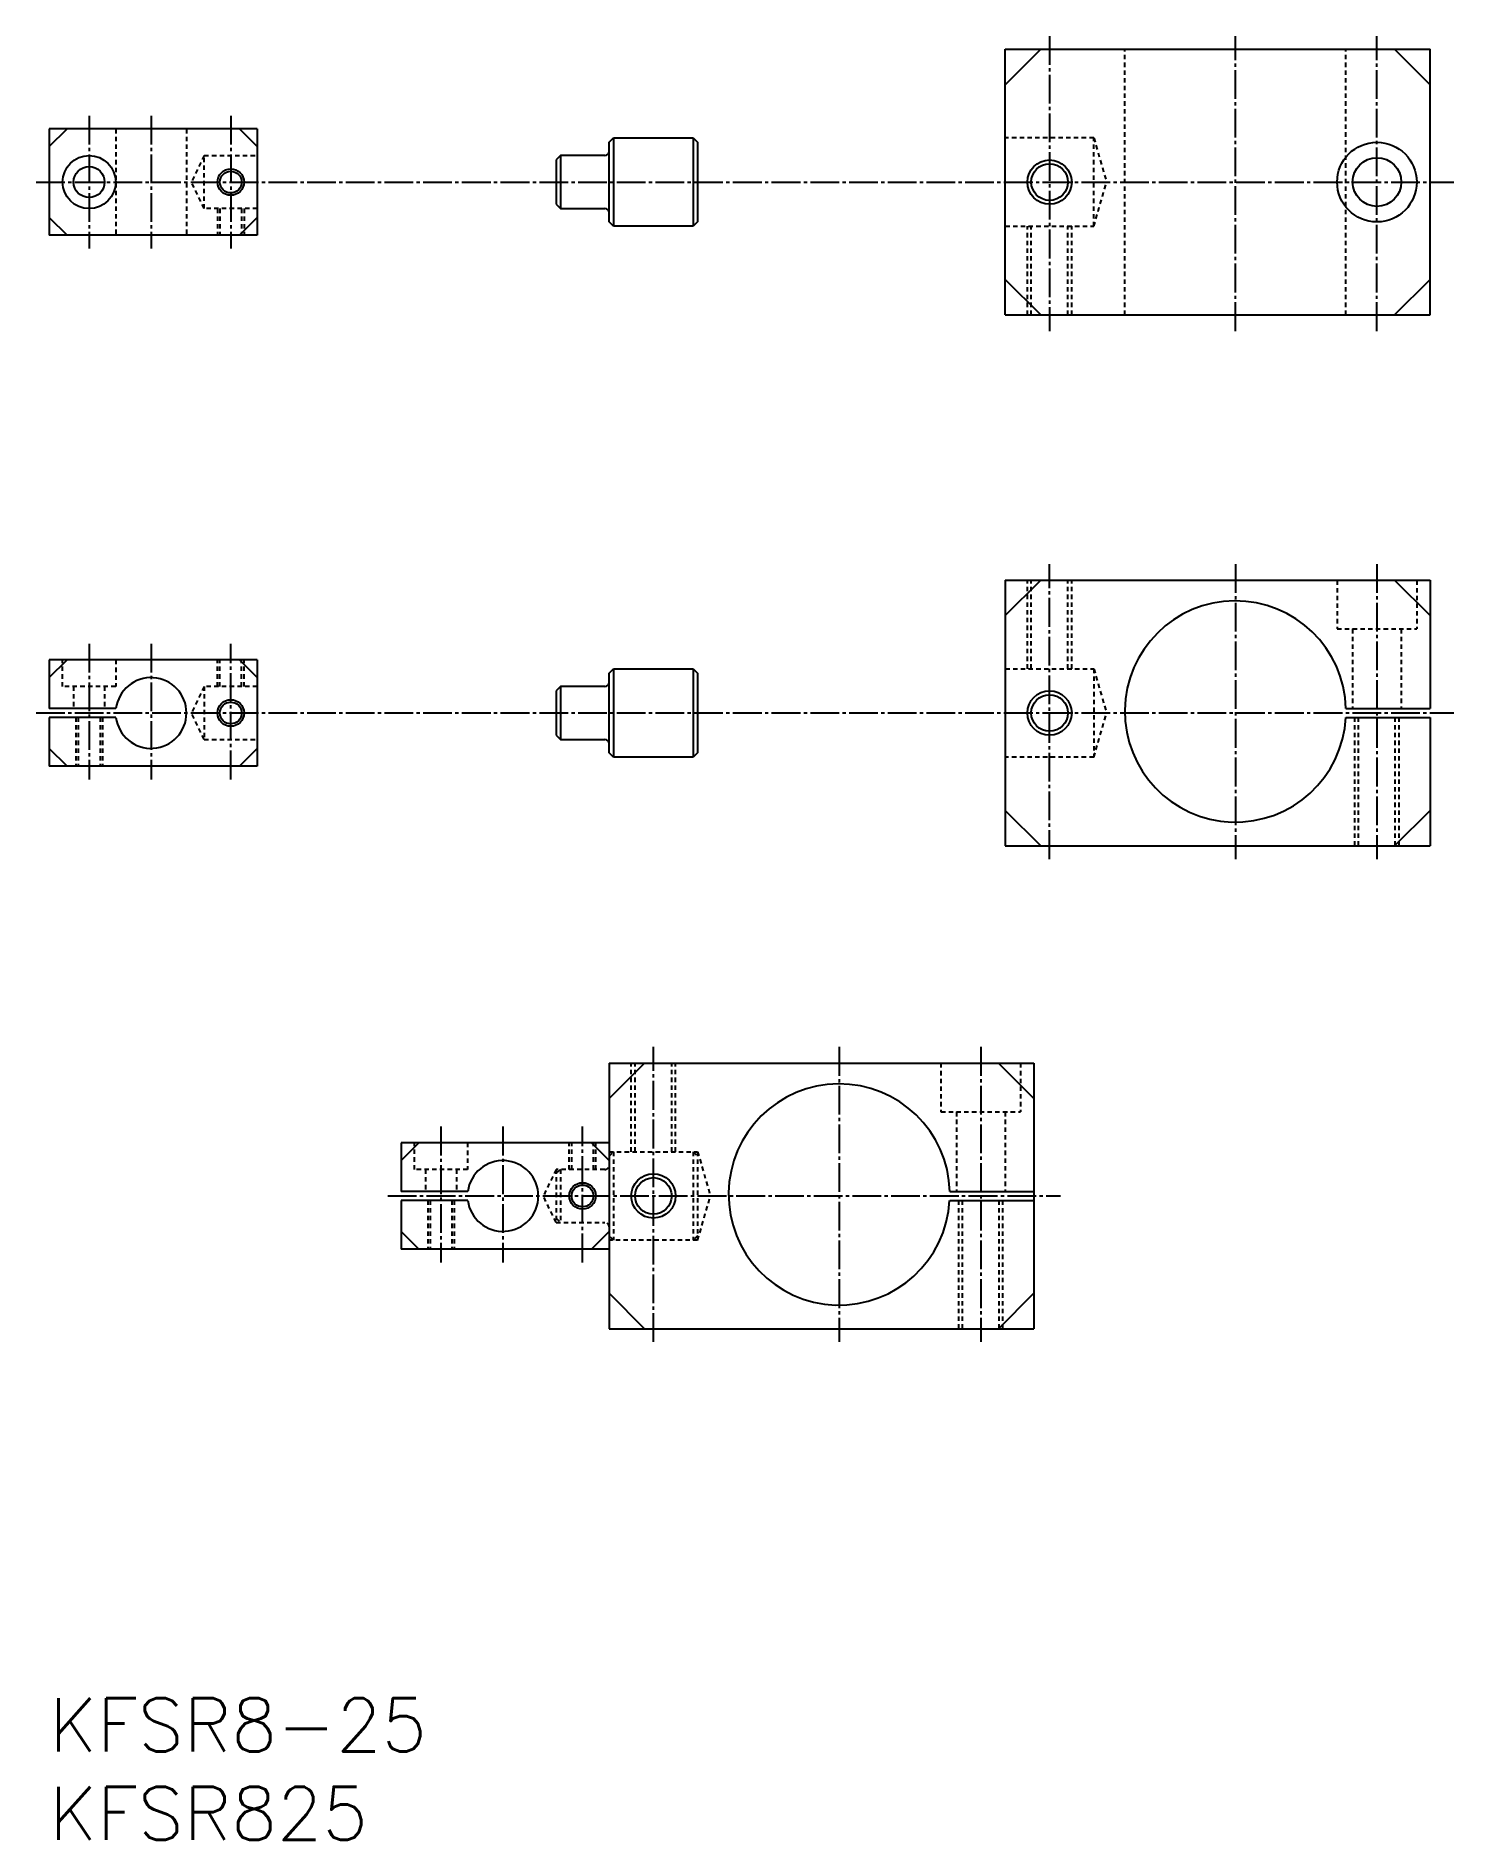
# Model space of a CAD drawing. Extents: x -58 to 103, y -3972 to -3769.
import ezdxf

# ---------------------------------------------------------------- set-up
doc = ezdxf.new("R2010")
doc.units = 0
doc.header["$LTSCALE"] = 0.25
doc.linetypes.add('CENTER', pattern=[17.5, 13, -1.5, 1.5, -1.5])
doc.linetypes.add('DASHED', pattern=[3.5, 2, -1.5])
doc.layers.get('0').update_dxf_attribs({"linetype": 'CONTINUOUS'})
doc.layers.add('CENTER', color=1, linetype='CENTER')
doc.styles.get("Standard").update_dxf_attribs({"font": 'txt', "bigfont": 'BIGFONT'})

msp = doc.modelspace()

# ---------------------------------------------------------------- linework, layer by layer
at = {"color": 7, "linetype": 'CONTINUOUS'}
for p, q in [((51.94, -3800.1), (51.94, -3770.1)), ((51.94, -3770.1), (99.94, -3770.1)), ((55.94, -3770.1), (51.94, -3774.1)), ((95.94, -3770.1), (99.94, -3774.1)), ((99.94, -3800.1), (99.94, -3770.1)), ((-56.09, -3779.1), (-56.09, -3791.1)), ((-32.59, -3779.1), (-56.09, -3779.1)), ((-56.09, -3781.1), (-54.09, -3779.1)), ((-34.59, -3779.1), (-32.59, -3781.1)), ((-32.59, -3779.1), (-32.59, -3791.1)), ((7.17, -3780.6), (7.67, -3780.1)), ((7.17, -3789.6), (7.17, -3780.6)), ((7.67, -3780.1), (16.67, -3780.1)), ((16.67, -3780.1), (17.17, -3780.6)), ((17.17, -3780.6), (17.17, -3789.6)), ((1.67, -3782.1), (1.17, -3782.6)), ((1.17, -3782.6), (1.17, -3787.6)), ((1.67, -3782.1), (1.67, -3788.1)), ((6.67, -3782.1), (1.67, -3782.1)), ((-56.09, -3789.1), (-54.09, -3791.1)), ((-34.59, -3791.1), (-32.59, -3789.1)), ((1.17, -3787.6), (1.67, -3788.1)), ((1.67, -3788.1), (6.67, -3788.1)), ((-32.59, -3791.1), (-56.09, -3791.1)), ((7.67, -3790.1), (7.17, -3789.6)), ((16.67, -3790.1), (7.67, -3790.1)), ((17.17, -3789.6), (16.67, -3790.1)), ((51.94, -3796.1), (55.94, -3800.1)), ((95.94, -3800.1), (99.94, -3796.1)), ((51.94, -3800.1), (99.94, -3800.1)), ((51.94, -3830.1), (99.94, -3830.1)), ((51.94, -3830.1), (51.94, -3860.1)), ((51.94, -3834.1), (55.94, -3830.1)), ((95.94, -3830.1), (99.94, -3834.1)), ((99.94, -3830.1), (99.94, -3844.6)), ((-56.09, -3839.1), (-56.09, -3844.6)), ((-32.59, -3839.1), (-56.09, -3839.1)), ((-56.09, -3841.1), (-54.09, -3839.1)), ((-34.59, -3839.1), (-32.59, -3841.1)), ((-32.59, -3839.1), (-32.59, -3851.1)), ((7.17, -3840.6), (7.67, -3840.1)), ((7.67, -3840.1), (16.67, -3840.1)), ((16.67, -3840.1), (17.17, -3840.6)), ((1.67, -3842.1), (1.17, -3842.6)), ((6.67, -3842.1), (1.67, -3842.1)), ((1.67, -3842.1), (1.67, -3848.1)), ((7.17, -3849.6), (7.17, -3840.6)), ((17.17, -3840.6), (17.17, -3849.6)), ((1.17, -3842.6), (1.17, -3847.6)), ((-48.56, -3844.6), (-56.09, -3844.6)), ((-48.56, -3845.6), (-56.09, -3845.6)), ((-56.09, -3845.6), (-56.09, -3851.1)), ((90.42, -3845.6), (99.94, -3845.6)), ((90.43, -3844.6), (99.94, -3844.6)), ((99.94, -3845.6), (99.94, -3860.1)), ((1.17, -3847.6), (1.67, -3848.1)), ((1.67, -3848.1), (6.67, -3848.1)), ((-54.09, -3851.1), (-56.09, -3849.1)), ((-32.59, -3849.1), (-34.59, -3851.1)), ((7.67, -3850.1), (7.17, -3849.6)), ((16.67, -3850.1), (7.67, -3850.1)), ((17.17, -3849.6), (16.67, -3850.1)), ((-32.59, -3851.1), (-56.09, -3851.1)), ((51.94, -3856.1), (55.94, -3860.1)), ((99.94, -3856.1), (95.94, -3860.1)), ((51.94, -3860.1), (99.94, -3860.1)), ((7.17, -3884.68), (7.17, -3914.68)), ((7.17, -3884.68), (55.17, -3884.68)), ((7.17, -3888.68), (11.17, -3884.68)), ((55.17, -3888.68), (51.17, -3884.68)), ((55.17, -3884.68), (55.17, -3914.68)), ((55.17, -3888.68), (55.17, -3899.18)), ((7.17, -3893.68), (-16.33, -3893.68)), ((-16.33, -3893.68), (-16.33, -3899.18)), ((-16.33, -3895.68), (-14.33, -3893.68)), ((5.17, -3893.68), (7.17, -3895.68)), ((-8.79, -3899.18), (-16.33, -3899.18)), ((45.67, -3899.18), (55.17, -3899.18)), ((-16.33, -3900.18), (-16.33, -3905.68)), ((-8.79, -3900.18), (-16.33, -3900.18)), ((45.66, -3900.18), (55.17, -3900.18)), ((-16.33, -3903.68), (-14.33, -3905.68)), ((7.17, -3905.68), (-16.33, -3905.68)), ((5.17, -3905.68), (7.17, -3903.68)), ((7.17, -3910.68), (11.17, -3914.68)), ((51.17, -3914.68), (55.17, -3910.68)), ((7.17, -3914.68), (55.17, -3914.68))]:
    msp.add_line(p, q, dxfattribs=at)
at = {"color": 3, "linetype": 'DASHED'}
for p, q in [((65.44, -3800.1), (65.44, -3770.1)), ((90.43, -3800.1), (90.43, -3770.1)), ((-48.59, -3779.1), (-48.59, -3791.1)), ((-40.59, -3779.1), (-40.59, -3791.1)), ((61.94, -3780.1), (51.94, -3780.1)), ((61.94, -3790.1), (61.94, -3780.1)), ((61.94, -3780.1), (63.38, -3785.1)), ((-38.59, -3782.1), (-40.03, -3785.1)), ((-38.59, -3782.1), (-32.59, -3782.1)), ((-38.59, -3788.1), (-38.59, -3782.1)), ((-38.59, -3788.1), (-40.03, -3785.1)), ((61.94, -3790.1), (63.38, -3785.1)), ((-32.59, -3788.1), (-38.59, -3788.1)), ((-37.09, -3788.1), (-37.09, -3791.1)), ((-36.82, -3788.1), (-36.82, -3791.1)), ((-34.36, -3788.1), (-34.36, -3791.1)), ((-34.09, -3788.1), (-34.09, -3791.1)), ((51.94, -3790.1), (61.94, -3790.1)), ((54.44, -3800.1), (54.44, -3790.1)), ((54.87, -3800.1), (54.87, -3790.1)), ((59, -3800.1), (59, -3790.1)), ((59.44, -3800.1), (59.44, -3790.1)), ((54.44, -3840.1), (54.44, -3830.1)), ((54.87, -3840.1), (54.87, -3830.1)), ((59, -3840.1), (59, -3830.1)), ((59.44, -3840.1), (59.44, -3830.1)), ((89.44, -3830.1), (89.44, -3835.6)), ((98.44, -3830.1), (98.44, -3835.6)), ((89.44, -3835.6), (98.44, -3835.6)), ((91.19, -3835.6), (91.19, -3844.6)), ((96.69, -3835.6), (96.69, -3844.6)), ((-54.59, -3842.1), (-54.59, -3839.1)), ((-48.59, -3839.1), (-48.59, -3842.1)), ((-37.09, -3842.1), (-37.09, -3839.1)), ((-36.82, -3842.1), (-36.82, -3839.1)), ((-34.36, -3842.1), (-34.36, -3839.1)), ((-34.09, -3842.1), (-34.09, -3839.1)), ((51.94, -3840.1), (61.94, -3840.1)), ((61.94, -3840.1), (61.94, -3850.1)), ((61.94, -3840.1), (63.38, -3845.1)), ((-48.59, -3842.1), (-54.59, -3842.1)), ((-53.34, -3842.1), (-53.34, -3844.6)), ((-49.84, -3842.1), (-49.84, -3844.6)), ((-38.59, -3842.1), (-40.03, -3845.1)), ((-38.59, -3842.1), (-38.59, -3848.1)), ((-32.59, -3842.1), (-38.59, -3842.1)), ((-53.09, -3845.6), (-53.09, -3851.1)), ((-52.82, -3845.6), (-52.82, -3851.1)), ((-50.36, -3845.6), (-50.36, -3851.1)), ((-50.09, -3845.6), (-50.09, -3851.1)), ((-38.59, -3848.1), (-40.03, -3845.1)), ((61.94, -3850.1), (63.38, -3845.1)), ((91.44, -3860.1), (91.44, -3845.6)), ((91.87, -3860.1), (91.87, -3845.6)), ((96, -3860.1), (96, -3845.6)), ((96.44, -3860.1), (96.44, -3845.6)), ((-38.59, -3848.1), (-32.59, -3848.1)), ((61.94, -3850.1), (51.94, -3850.1)), ((9.67, -3894.68), (9.67, -3884.68)), ((10.11, -3894.68), (10.11, -3884.68)), ((14.24, -3894.68), (14.24, -3884.68)), ((14.67, -3894.68), (14.67, -3884.68)), ((44.67, -3884.68), (44.67, -3890.18)), ((53.67, -3884.68), (53.67, -3890.18)), ((44.67, -3890.18), (53.67, -3890.18)), ((46.42, -3890.18), (46.42, -3899.18)), ((51.92, -3890.18), (51.92, -3899.18)), ((-14.83, -3896.68), (-14.83, -3893.68)), ((-8.83, -3893.68), (-8.83, -3896.68)), ((2.67, -3896.68), (2.67, -3893.68)), ((2.94, -3896.68), (2.94, -3893.68)), ((5.4, -3896.68), (5.4, -3893.68)), ((5.67, -3896.68), (5.67, -3893.68)), ((7.17, -3894.68), (17.17, -3894.68)), ((7.17, -3895.18), (7.67, -3894.68)), ((7.67, -3894.68), (7.67, -3904.68)), ((16.67, -3894.68), (17.17, -3895.18)), ((16.67, -3894.68), (16.67, -3904.68)), ((17.17, -3894.68), (18.62, -3899.68)), ((17.17, -3894.68), (17.17, -3904.68)), ((-8.83, -3896.68), (-14.83, -3896.68)), ((-13.58, -3896.68), (-13.58, -3899.18)), ((-10.08, -3896.68), (-10.08, -3899.18)), ((1.17, -3896.68), (-0.27, -3899.68)), ((1.67, -3896.68), (1.17, -3897.18)), ((1.17, -3896.68), (1.17, -3902.68)), ((6.67, -3896.68), (1.17, -3896.68)), ((1.67, -3896.68), (1.67, -3902.68)), ((-13.33, -3900.18), (-13.33, -3905.68)), ((-13.06, -3900.18), (-13.06, -3905.68)), ((-10.6, -3900.18), (-10.6, -3905.68)), ((-10.33, -3900.18), (-10.33, -3905.68)), ((1.17, -3902.68), (-0.27, -3899.68)), ((17.17, -3904.68), (18.62, -3899.68)), ((46.67, -3914.68), (46.67, -3900.18)), ((47.11, -3914.68), (47.11, -3900.18)), ((51.24, -3914.68), (51.24, -3900.18)), ((51.67, -3914.68), (51.67, -3900.18)), ((1.17, -3902.18), (1.67, -3902.68)), ((1.17, -3902.68), (6.67, -3902.68)), ((7.67, -3904.68), (7.17, -3904.18)), ((17.17, -3904.68), (7.17, -3904.68)), ((17.17, -3904.18), (16.67, -3904.68))]:
    msp.add_line(p, q, dxfattribs=at)
at = {"color": 7, "linetype": 'CONTINUOUS'}
for centre, radius in [((93.94, -3785.1), 4.5), ((-51.59, -3785.1), 3), ((-51.59, -3785.1), 1.75), ((56.94, -3785.1), 2.07), ((93.94, -3785.1), 2.75), ((-35.59, -3785.1), 1.23), ((-35.59, -3845.1), 1.23), ((56.94, -3845.1), 2.07), ((4.17, -3899.68), 1.23), ((12.17, -3899.68), 2.07)]:
    msp.add_circle(centre, radius, dxfattribs=at)
at = {"color": 3, "linetype": 'CONTINUOUS'}
for centre, radius in [((56.94, -3785.1), 2.5), ((-35.59, -3785.1), 1.5), ((-35.59, -3845.1), 1.5), ((56.94, -3845.1), 2.5), ((12.17, -3899.68), 2.5), ((4.17, -3899.68), 1.5)]:
    msp.add_circle(centre, radius, dxfattribs=at)
at = {"color": 7, "linetype": 'CONTINUOUS'}
for centre, radius, start, end in [((6.67, -3781.6), 0.5, 270, 0), ((77.94, -3844.93), 12.5, 1.5208, 356.9355), ((-44.59, -3845.1), 4, 187.1808, 172.8192), ((6.67, -3841.6), 0.5, 270, 0), ((33.17, -3899.51), 12.5, 1.5208, 356.9355), ((-4.83, -3899.68), 4, 187.1808, 172.8192)]:
    msp.add_arc(centre, radius, start, end, dxfattribs=at)
at = {"color": 3, "linetype": 'DASHED'}
for centre, start, end in [((6.67, -3896.18), 270, 0), ((6.67, -3903.18), 0, 90)]:
    msp.add_arc(centre, 0.5, start, end, dxfattribs=at)
at = {"layer": 'CENTER', "color": 1, "linetype": 'CENTER'}
for p, q in [((56.94, -3768.6), (56.94, -3801.94)), ((77.94, -3801.94), (77.94, -3768.6)), ((93.94, -3801.94), (93.94, -3768.6)), ((-51.59, -3777.6), (-51.59, -3792.6)), ((-44.59, -3777.6), (-44.59, -3792.6)), ((-35.59, -3777.6), (-35.59, -3792.6)), ((-57.59, -3785.1), (102.64, -3785.1)), ((56.94, -3861.6), (56.94, -3828.27)), ((77.94, -3828.27), (77.94, -3861.6)), ((93.94, -3828.27), (93.94, -3861.6)), ((-51.59, -3837.27), (-51.59, -3852.6)), ((-44.59, -3837.27), (-44.59, -3852.6)), ((-35.59, -3852.6), (-35.59, -3837.27)), ((-57.59, -3845.1), (102.64, -3845.1)), ((12.17, -3916.18), (12.17, -3882.84)), ((33.17, -3882.84), (33.17, -3916.18)), ((49.17, -3882.84), (49.17, -3916.18)), ((-11.83, -3891.84), (-11.83, -3907.18)), ((-4.83, -3891.84), (-4.83, -3907.18)), ((4.17, -3907.18), (4.17, -3891.84)), ((-17.83, -3899.68), (58.17, -3899.68))]:
    msp.add_line(p, q, dxfattribs=at)
at = {"layer": 'CENTER', "color": 7, "linetype": 'CONTINUOUS'}
for p, q in [((7.67, -3780.1), (7.67, -3790.1)), ((16.67, -3780.1), (16.67, -3790.1)), ((7.67, -3840.1), (7.67, -3850.1)), ((16.67, -3840.1), (16.67, -3850.1))]:
    msp.add_line(p, q, dxfattribs=at)
for centre in [(6.67, -3788.6), (6.67, -3848.6)]:
    msp.add_arc(centre, 0.5, 0, 90, dxfattribs=at)

# ---------------------------------------------------------------- texts
at = {"color": 7, "linetype": 'CONTINUOUS'}
for s, p in [('KFSR8-25', (-56.09, -3962.45)), ('KFSR825', (-56.09, -3972.45))]:
    msp.add_text(s, height=6, dxfattribs=at).set_placement(p)

doc.saveas('drawing.dxf')
